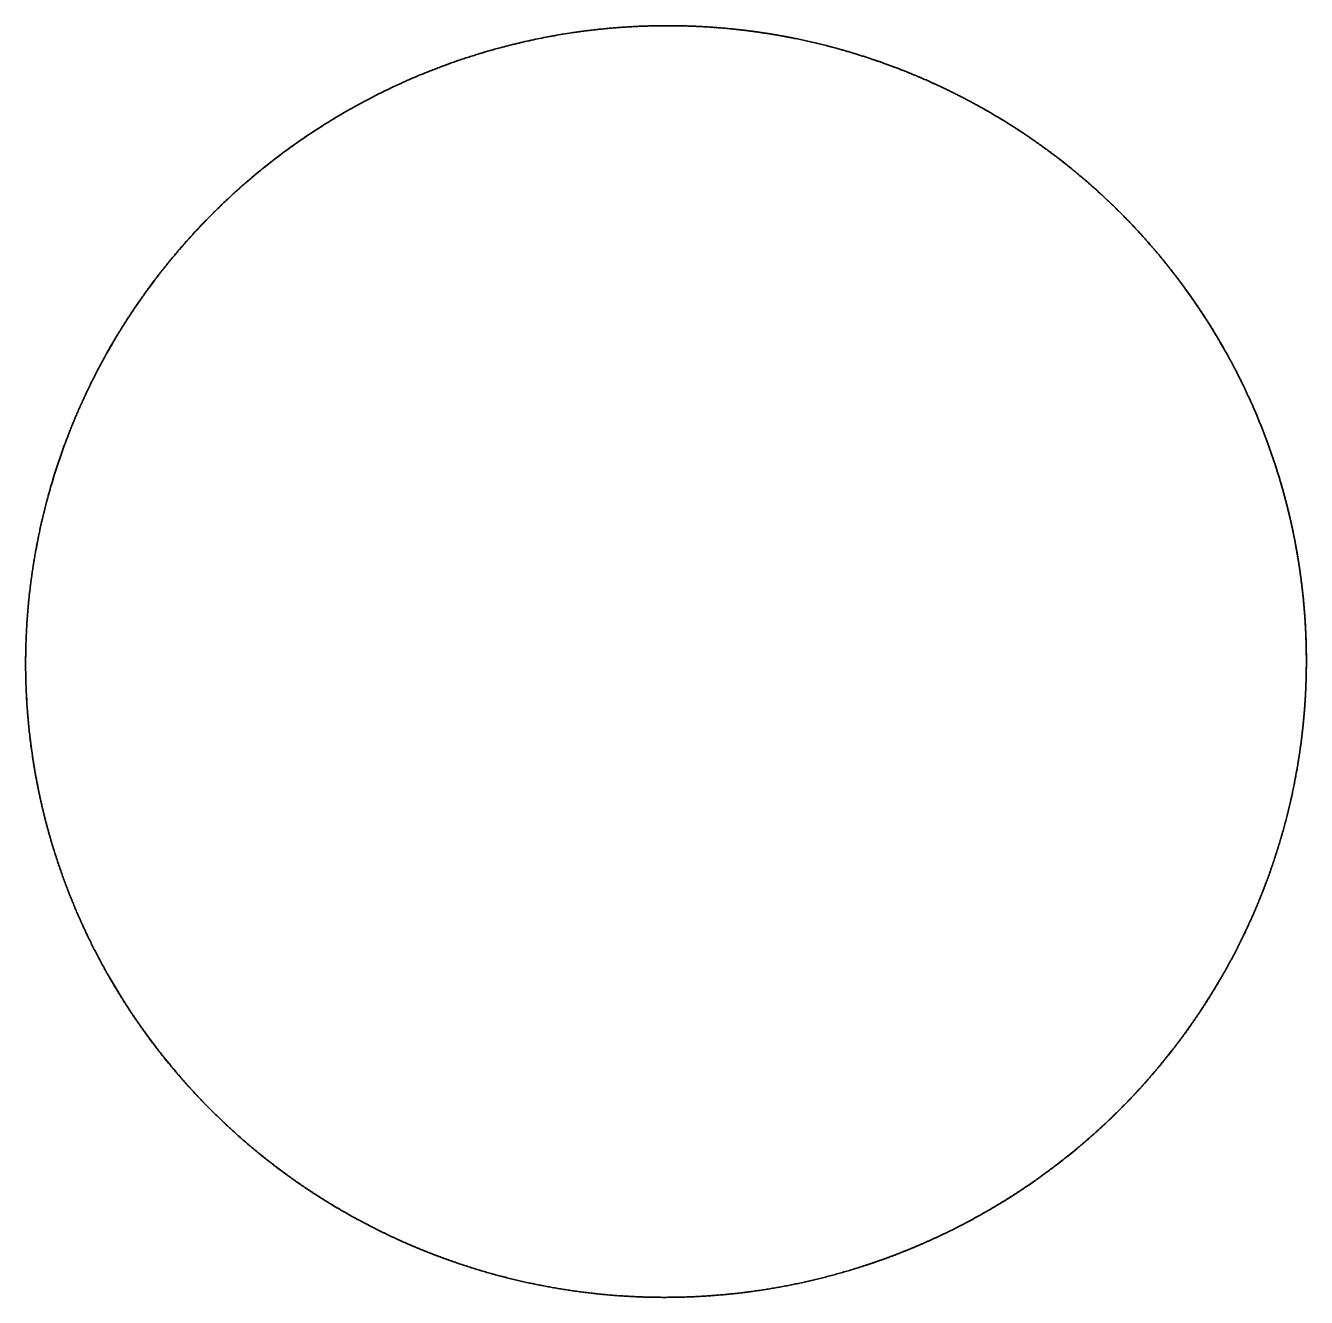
# Model space of a CAD drawing. Header units: millimetres. Extents: x 0 to 2650, y -1173 to 718.
# Drawn here: x 917.22 to 954.22, y -830.65 to -793.9 of the extents above; entities that cross this region are included whole.
import ezdxf

# ---------------------------------------------------------------- set-up
doc = ezdxf.new("R2010")
doc.units = ezdxf.units.MM
doc.layers.add('Blocks', color=7, linetype='Continuous')
doc.layers.add('Blocks$Inner', color=7, linetype='Continuous', lineweight=25, true_color=0x007f00)
doc.layers.add('Blocks$Outline', color=7, linetype='Continuous', lineweight=35, true_color=0xff3f3f)

# ---------------------------------------------------------------- blocks, each defined once
blk = doc.blocks.new('Balcony Lounge Bench Top')
at = {"layer": 'Blocks$Inner'}
for points, knots in [([(508.214, 228.594), (507.636, 228.594), (507.057, 228.567), (506.175, 228.483), (505.873, 228.446), (505.275, 228.359), (504.977, 228.308), (504.092, 228.134), (503.511, 227.989), (502.364, 227.643), (501.799, 227.442), (500.964, 227.098), (500.688, 226.976), (500.14, 226.717), (499.868, 226.581), (498.534, 225.868), (497.537, 225.201), (496.144, 224.058), (495.697, 223.653), (495.052, 223.009), (494.843, 222.788), (494.436, 222.34), (494.239, 222.111), (493.285, 220.946), (492.617, 219.947), (491.762, 218.346), (491.5, 217.793), (491.037, 216.672), (490.834, 216.104), (490.309, 214.376), (490.071, 213.193), (489.95, 211.977)], [316.099368, 316.099368, 316.099368, 316.099368, 318.653782, 318.653782, 319.979218, 319.979218, 321.304654, 321.304654, 323.955526, 323.955526, 326.606398, 326.606398, 327.931834, 327.931834, 329.25727, 329.25727, 334.559015, 334.559015, 337.209887, 337.209887, 338.535323, 338.535323, 339.860759, 339.860759, 345.162504, 345.162504, 347.813376, 347.813376, 350.464248, 350.464248, 355.765993, 355.765993, 355.765993, 355.765993]), ([(526.511, 208.195), (526.572, 208.803), (526.603, 209.412), (526.604, 210.023), (526.605, 210.632), (526.577, 211.241), (526.518, 211.847), (526.402, 213.056), (526.17, 214.242), (525.822, 215.405), (525.648, 215.987), (525.443, 216.567), (525.212, 217.13), (524.983, 217.69), (524.726, 218.238), (524.443, 218.773), (524.161, 219.307), (523.853, 219.825), (523.521, 220.329), (523.186, 220.836), (522.826, 221.326), (522.444, 221.797), (521.68, 222.737), (520.833, 223.594), (519.902, 224.366), (519.438, 224.751), (518.957, 225.112), (518.458, 225.45), (518.207, 225.62), (517.951, 225.784), (517.692, 225.941), (517.434, 226.097), (517.171, 226.248), (516.906, 226.391), (515.847, 226.964), (514.744, 227.427), (513.597, 227.781), (513.309, 227.87), (513.02, 227.952), (512.729, 228.026), (512.436, 228.101), (512.141, 228.169), (511.845, 228.229), (511.256, 228.349), (510.663, 228.439), (510.066, 228.5), (509.45, 228.563), (508.833, 228.594), (508.214, 228.594)], [285.065594, 285.065594, 285.065594, 285.065594, 286.897555, 286.897555, 286.897555, 288.725771, 288.725771, 288.725771, 292.362643, 292.362643, 292.362643, 294.194498, 294.194498, 294.194498, 296.012287, 296.012287, 296.012287, 297.825982, 297.825982, 297.825982, 299.653026, 299.653026, 299.653026, 303.294339, 303.294339, 303.294339, 305.112638, 305.112638, 305.112638, 306.028765, 306.028765, 306.028765, 306.942072, 306.942072, 306.942072, 310.574205, 310.574205, 310.574205, 311.485236, 311.485236, 311.485236, 312.401406, 312.401406, 312.401406, 314.222039, 314.222039, 314.222039, 316.099368, 316.099368, 316.099368, 316.099368]), ([(489.859, 210.175), (489.856, 208.992), (489.965, 207.821), (490.295, 206.084), (490.433, 205.507), (490.761, 204.376), (490.951, 203.823), (491.596, 202.195), (492.126, 201.152), (493.077, 199.656), (493.416, 199.174), (494.134, 198.251), (494.514, 197.808), (495.313, 196.96), (495.732, 196.555), (496.613, 195.782), (497.076, 195.412), (498.504, 194.382), (499.509, 193.794), (501.093, 193.058), (501.633, 192.837), (502.742, 192.445), (503.305, 192.276), (505.002, 191.854), (506.149, 191.682), (507.637, 191.603), (507.962, 191.594), (508.287, 191.594)], [228.668057, 228.668057, 228.668057, 228.668057, 232.191933, 232.191933, 233.953872, 233.953872, 235.71581, 235.71581, 239.239686, 239.239686, 241.001624, 241.001624, 242.763563, 242.763563, 244.525501, 244.525501, 246.287439, 246.287439, 249.811315, 249.811315, 251.573254, 251.573254, 253.335192, 253.335192, 256.859068, 256.859068, 257.836386, 257.836386, 257.836386, 257.836386]), ([(516.567, 193.586), (516.67, 193.639), (516.761, 193.686), (516.851, 193.734), (517.912, 194.299), (518.908, 194.963), (519.84, 195.727), (520.307, 196.109), (520.755, 196.514), (521.182, 196.941), (521.606, 197.365), (522.009, 197.809), (522.391, 198.273), (522.773, 198.738), (523.132, 199.221), (523.467, 199.721), (523.804, 200.224), (524.119, 200.749), (524.405, 201.283), (524.976, 202.348), (525.438, 203.461), (525.792, 204.619), (525.97, 205.2), (526.119, 205.791), (526.239, 206.387), (526.359, 206.985), (526.449, 207.588), (526.511, 208.195)], [266.529186, 266.529186, 266.529186, 266.529186, 266.838504, 266.838504, 266.838504, 270.479389, 270.479389, 270.479389, 272.306149, 272.306149, 272.306149, 274.119621, 274.119621, 274.119621, 275.937234, 275.937234, 275.937234, 277.768928, 277.768928, 277.768928, 281.405517, 281.405517, 281.405517, 283.233631, 283.233631, 283.233631, 285.065594, 285.065594, 285.065594, 285.065594]), ([(508.287, 191.594), (508.563, 191.594), (508.841, 191.601), (509.116, 191.613), (509.416, 191.627), (509.715, 191.648), (510.014, 191.676), (511.206, 191.79), (512.376, 192.019), (513.523, 192.364), (513.812, 192.45), (514.097, 192.544), (514.381, 192.645), (514.665, 192.745), (514.947, 192.854), (515.226, 192.969), (515.677, 193.155), (516.12, 193.358), (516.567, 193.586)], [257.836386, 257.836386, 257.836386, 257.836386, 258.67611, 258.67611, 258.67611, 259.587079, 259.587079, 259.587079, 263.219025, 263.219025, 263.219025, 264.132318, 264.132318, 264.132318, 265.048319, 265.048319, 265.048319, 266.529186, 266.529186, 266.529186, 266.529186])]:
    blk.add_open_spline(points, degree=3, knots=knots, dxfattribs=at)
blk.add_rational_spline([(489.95, 211.977), (489.89, 211.375), (489.86, 210.774), (489.859, 210.175)], [1, 0.999999999993, 0.999999999993, 1], degree=3, dxfattribs=at)
at = {"layer": 'Blocks$Outline'}
blk.add_rational_spline([(489.95, 211.977), (490.071, 213.193), (490.309, 214.376), (490.834, 216.104), (491.037, 216.672), (491.5, 217.793), (491.762, 218.346), (492.617, 219.947), (493.285, 220.946), (494.239, 222.111), (494.436, 222.34), (494.843, 222.788), (495.052, 223.009), (495.697, 223.653), (496.144, 224.058), (497.537, 225.201), (498.534, 225.868), (499.868, 226.581), (500.14, 226.717), (500.688, 226.976), (500.964, 227.098), (501.799, 227.442), (502.364, 227.643), (503.511, 227.989), (504.092, 228.134), (504.977, 228.308), (505.275, 228.359), (505.873, 228.446), (506.175, 228.483), (507.057, 228.567), (507.636, 228.594), (508.214, 228.594), (508.833, 228.594), (509.45, 228.563), (510.066, 228.5), (510.663, 228.439), (511.256, 228.349), (511.845, 228.229), (512.141, 228.169), (512.436, 228.101), (512.729, 228.026), (513.02, 227.952), (513.309, 227.87), (513.597, 227.781), (514.744, 227.427), (515.847, 226.964), (516.906, 226.391), (517.171, 226.248), (517.434, 226.097), (517.692, 225.941), (517.951, 225.784), (518.207, 225.62), (518.458, 225.45), (518.957, 225.112), (519.438, 224.751), (519.902, 224.366), (520.833, 223.594), (521.68, 222.737), (522.444, 221.797), (522.826, 221.326), (523.186, 220.836), (523.521, 220.329), (523.853, 219.825), (524.161, 219.307), (524.443, 218.773), (524.726, 218.238), (524.983, 217.69), (525.212, 217.13), (525.443, 216.567), (525.648, 215.987), (525.822, 215.405), (526.17, 214.242), (526.402, 213.056), (526.518, 211.847), (526.577, 211.241), (526.605, 210.632), (526.604, 210.023), (526.603, 209.412), (526.572, 208.803), (526.511, 208.195), (526.449, 207.588), (526.359, 206.985), (526.239, 206.387), (526.119, 205.791), (525.97, 205.2), (525.792, 204.619), (525.438, 203.461), (524.976, 202.348), (524.405, 201.283), (524.119, 200.749), (523.804, 200.224), (523.467, 199.721), (523.132, 199.221), (522.773, 198.738), (522.391, 198.273), (522.009, 197.809), (521.606, 197.365), (521.182, 196.941), (520.755, 196.514), (520.307, 196.109), (519.84, 195.727), (518.908, 194.963), (517.912, 194.299), (516.851, 193.734), (516.761, 193.686), (516.67, 193.639), (516.567, 193.586), (516.12, 193.358), (515.677, 193.155), (515.226, 192.969), (514.947, 192.854), (514.665, 192.745), (514.381, 192.645), (514.097, 192.544), (513.812, 192.45), (513.523, 192.364), (512.376, 192.019), (511.206, 191.79), (510.014, 191.676), (509.715, 191.648), (509.416, 191.627), (509.116, 191.613), (508.841, 191.601), (508.563, 191.594), (508.287, 191.594), (507.962, 191.594), (507.637, 191.603), (506.149, 191.682), (505.002, 191.854), (503.305, 192.276), (502.742, 192.445), (501.633, 192.837), (501.093, 193.058), (499.509, 193.794), (498.504, 194.382), (497.076, 195.412), (496.613, 195.782), (495.732, 196.555), (495.313, 196.96), (494.514, 197.808), (494.134, 198.251), (493.416, 199.174), (493.077, 199.656), (492.126, 201.152), (491.596, 202.195), (490.951, 203.823), (490.761, 204.376), (490.433, 205.507), (490.295, 206.084), (489.965, 207.821), (489.856, 208.992), (489.859, 210.175), (489.86, 210.774), (489.89, 211.375), (489.95, 211.977)], [1, 1, 1, 1, 1, 1, 1, 1, 1, 1, 1, 1, 1, 1, 1, 1, 1, 1, 1, 1, 1, 1, 1, 1, 1, 1, 1, 1, 1, 1, 1, 1, 1, 1, 1, 1, 1, 1, 1, 1, 1, 1, 1, 1, 1, 1, 1, 1, 1, 1, 1, 1, 1, 1, 1, 1, 1, 1, 1, 1, 1, 1, 1, 1, 1, 1, 1, 1, 1, 1, 1, 1, 1, 1, 1, 1, 1, 1, 1, 1, 1, 1, 1, 1, 1, 1, 1, 1, 1, 1, 1, 1, 1, 1, 1, 1, 1, 1, 1, 1, 1, 1, 1, 1, 1, 1, 1, 1, 1, 1, 1, 1, 1, 1, 1, 1, 1, 1, 1, 1, 1, 1, 1, 1, 1, 1, 1, 1, 1, 1, 1, 1, 1, 1, 1, 1, 1, 1, 1, 1, 1, 1, 1, 1, 1, 1, 1, 1, 1, 1, 1, 1, 0.999999999993, 0.999999999993, 1], degree=3, knots=[-355.765993, -355.765993, -355.765993, -355.765993, -350.464248, -350.464248, -347.813376, -347.813376, -345.162504, -345.162504, -339.860759, -339.860759, -338.535323, -338.535323, -337.209887, -337.209887, -334.559015, -334.559015, -329.25727, -329.25727, -327.931834, -327.931834, -326.606398, -326.606398, -323.955526, -323.955526, -321.304654, -321.304654, -319.979218, -319.979218, -318.653782, -318.653782, -316.099368, -316.099368, -316.099368, -314.222039, -314.222039, -314.222039, -312.401406, -312.401406, -312.401406, -311.485236, -311.485236, -311.485236, -310.574205, -310.574205, -310.574205, -306.942072, -306.942072, -306.942072, -306.028765, -306.028765, -306.028765, -305.112638, -305.112638, -305.112638, -303.294339, -303.294339, -303.294339, -299.653026, -299.653026, -299.653026, -297.825982, -297.825982, -297.825982, -296.012287, -296.012287, -296.012287, -294.194498, -294.194498, -294.194498, -292.362643, -292.362643, -292.362643, -288.725771, -288.725771, -288.725771, -286.897555, -286.897555, -286.897555, -285.065594, -285.065594, -285.065594, -283.233631, -283.233631, -283.233631, -281.405517, -281.405517, -281.405517, -277.768928, -277.768928, -277.768928, -275.937234, -275.937234, -275.937234, -274.119621, -274.119621, -274.119621, -272.306149, -272.306149, -272.306149, -270.479389, -270.479389, -270.479389, -266.838504, -266.838504, -266.838504, -266.529186, -266.529186, -266.529186, -265.048319, -265.048319, -265.048319, -264.132318, -264.132318, -264.132318, -263.219025, -263.219025, -263.219025, -259.587079, -259.587079, -259.587079, -258.67611, -258.67611, -258.67611, -257.836386, -257.836386, -257.836386, -256.859068, -256.859068, -253.335192, -253.335192, -251.573254, -251.573254, -249.811315, -249.811315, -246.287439, -246.287439, -244.525501, -244.525501, -242.763563, -242.763563, -241.001624, -241.001624, -239.239686, -239.239686, -235.71581, -235.71581, -233.953872, -233.953872, -232.191933, -232.191933, -228.668057, -228.668057, -228.668057, -226.861778, -226.861778, -226.861778, -226.861778], dxfattribs=at)

msp = doc.modelspace()

# ---------------------------------------------------------------- block references
at = {"layer": 'Blocks', "rotation": 270.0000000000026}
msp.add_blockref('Balcony Lounge Bench Top', (725.626, -304.048), dxfattribs=at)

doc.saveas('drawing.dxf')
